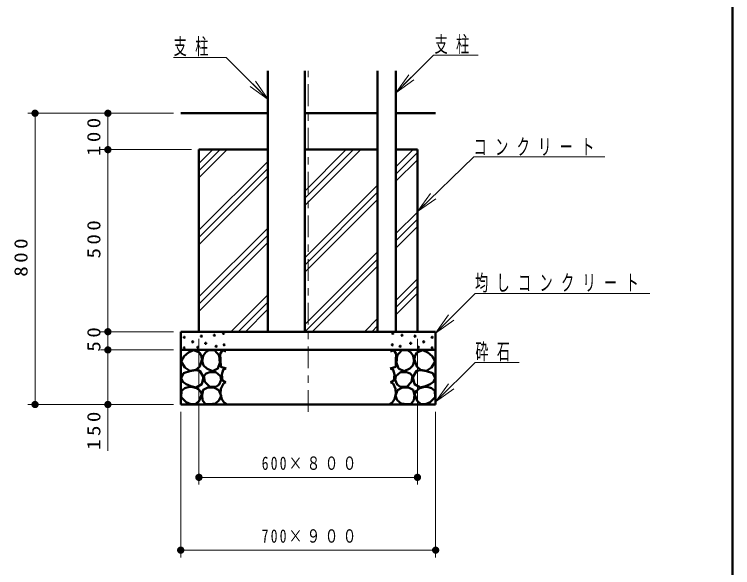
# Model space of a CAD drawing. Units: millimetres on the paper, with parts at other scales. Extents: x -385 to 0, y -594 to 267.
# Drawn here: x -98.6 to 0, y -530 to -454 of the extents above; entities that cross this region are included whole.
import ezdxf

# ---------------------------------------------------------------- set-up
doc = ezdxf.new("R2010")
doc.units = ezdxf.units.MM
doc.linetypes.add('USER2', pattern=[6, 3, -1, 1, -1])
doc.layers.add('LY_1', color=140, linetype='Continuous', lineweight=50)
doc.styles.add('ＭＳ ゴシック', font='')
doc.styles.get('ＭＳ ゴシック').set_extended_font_data('MS Gothic')

# ---------------------------------------------------------------- blocks, each defined once
blk = doc.blocks.new('filled_dot')
at = {"color": 0, "linetype": 'Continuous', "lineweight": -2, "const_width": 1.25}
blk.add_lwpolyline([(-0.625, 0, 1), (0.625, 0, 1)], format="xyb", close=True, dxfattribs=at)

msp = doc.modelspace()

# ---------------------------------------------------------------- linework, layer by layer
at = {"layer": 'LY_1', "color": 7}
for p, q in [((0, -594), (0, -327)), ((-63.811, -467.607), (-75.771, -467.607)), ((-58.731, -467.607), (-48.741, -467.607)), ((-46.241, -467.607), (-40.771, -467.607))]:
    msp.add_line(p, q, dxfattribs=at)
at = {"layer": 'LY_1', "color": 7, "lineweight": 13}
for p, q in [((-76.741, -459.932), (-69.525, -459.932)), ((-63.76, -465.697), (-69.525, -459.932)), ((-46.241, -464.793), (-41.07, -459.621)), ((-41.07, -459.621), (-34.921, -459.621)), ((-46.241, -464.793), (-44.474, -462.318)), ((-65.528, -463.222), (-63.76, -465.697)), ((-46.241, -464.793), (-44.12, -462.671)), ((-43.767, -463.025), (-46.241, -464.793)), ((-63.76, -465.697), (-66.235, -463.93)), ((-63.76, -465.697), (-65.881, -463.576)), ((-86.771, -467.607), (-96.771, -467.607)), ((-95.771, -507.607), (-95.771, -467.607)), ((-76.771, -467.607), (-86.771, -467.607)), ((-85.771, -472.607), (-85.771, -467.607)), ((-74.271, -472.607), (-86.771, -472.607)), ((-85.771, -497.607), (-85.771, -472.607)), ((-73.271, -474.512), (-71.366, -472.607)), ((-73.271, -475.502), (-70.376, -472.607)), ((-73.271, -476.492), (-69.386, -472.607)), ((-58.731, -478.3), (-53.038, -472.607)), ((-58.731, -479.29), (-52.048, -472.607)), ((-58.731, -480.28), (-51.058, -472.607)), ((-46.241, -474.974), (-43.874, -472.607)), ((-46.241, -475.964), (-43.271, -472.994)), ((-73.271, -483.676), (-63.811, -474.216)), ((-46.241, -476.954), (-43.271, -473.984)), ((-43.271, -481.093), (-35.547, -473.597)), ((-35.547, -473.597), (-17.547, -473.597)), ((-73.271, -484.666), (-63.811, -475.206)), ((-73.271, -485.656), (-63.811, -476.196)), ((-58.731, -487.464), (-48.741, -477.474)), ((-58.731, -488.454), (-48.741, -478.464)), ((-43.271, -481.093), (-41.467, -478.645)), ((-43.271, -481.093), (-41.119, -479.004)), ((-58.731, -489.444), (-48.741, -479.454)), ((-40.77, -479.363), (-43.271, -481.093)), ((-46.241, -484.139), (-43.271, -481.169)), ((-46.241, -485.129), (-43.271, -482.159)), ((-46.241, -486.118), (-43.271, -483.148)), ((-73.271, -492.84), (-63.811, -483.38)), ((-73.271, -493.83), (-63.811, -484.37)), ((-73.271, -494.82), (-63.811, -485.36)), ((-58.731, -496.629), (-48.741, -486.639)), ((-58.719, -497.607), (-48.741, -487.629)), ((-57.73, -497.607), (-48.741, -488.618)), ((-46.241, -493.303), (-43.271, -490.333)), ((-46.241, -494.293), (-43.271, -491.323)), ((-68.874, -497.607), (-63.811, -492.544)), ((-46.241, -495.283), (-43.271, -492.313)), ((-40.771, -497.787), (-35.362, -492.378)), ((-35.362, -492.378), (-11.362, -492.378)), ((-67.884, -497.607), (-63.811, -493.534)), ((-66.894, -497.607), (-63.811, -494.524)), ((-50.545, -497.607), (-48.741, -495.803)), ((-40.771, -497.787), (-39.004, -495.312)), ((-40.771, -497.787), (-38.65, -495.666)), ((-49.555, -497.607), (-48.741, -496.793)), ((-38.297, -496.019), (-40.771, -497.787)), ((-76.771, -497.607), (-86.771, -497.607)), ((-85.771, -500.107), (-85.771, -497.607)), ((-73.271, -498.607), (-73.271, -518.607)), ((-43.271, -498.607), (-43.271, -518.607)), ((-76.771, -500.107), (-86.771, -500.107)), ((-85.771, -513.976), (-85.771, -500.107)), ((-40.771, -507.223), (-35.362, -501.814)), ((-35.362, -501.814), (-29.318, -501.814)), ((-40.771, -507.223), (-39.004, -504.748)), ((-40.771, -507.223), (-38.65, -505.102)), ((-38.297, -505.455), (-40.771, -507.223)), ((-86.771, -507.607), (-96.771, -507.607)), ((-76.771, -507.607), (-86.771, -507.607)), ((-75.771, -508.607), (-75.771, -528.607)), ((-40.771, -508.607), (-40.771, -528.607)), ((-43.271, -517.607), (-73.271, -517.607)), ((-40.771, -527.607), (-75.771, -527.607))]:
    msp.add_line(p, q, dxfattribs=at)
at = {"layer": 'LY_1'}
for p, q in [((-63.811, -461.8), (-63.811, -497.607)), ((-58.731, -461.8), (-58.731, -497.607)), ((-48.741, -461.8), (-48.741, -497.607)), ((-46.241, -461.8), (-46.241, -497.607)), ((-73.271, -472.607), (-73.271, -497.607)), ((-73.271, -472.607), (-63.811, -472.607)), ((-58.731, -472.607), (-48.741, -472.607)), ((-43.271, -472.607), (-46.241, -472.607)), ((-43.271, -472.607), (-43.271, -497.607)), ((-75.771, -497.607), (-75.771, -507.607)), ((-40.771, -497.607), (-75.771, -497.607)), ((-40.771, -497.607), (-40.771, -507.607)), ((-40.771, -500.107), (-75.771, -500.107)), ((-40.771, -507.607), (-75.771, -507.607))]:
    msp.add_line(p, q, dxfattribs=at)
at = {"layer": 'LY_1', "color": 7, "linetype": 'USER2', "lineweight": 13}
msp.add_line((-58.271, -508.63), (-58.271, -461.8), dxfattribs=at)
at = {"layer": 'LY_1'}
for points in [[(-74.526, -502.966), (-75.196, -502.513), (-75.721, -501.698), (-75.305, -500.974), (-74.707, -500.467), (-74.019, -500.141), (-73.204, -500.485), (-72.934, -500.947), (-72.86, -501.481), (-73.168, -502.405), (-73.693, -502.839)], [(-71.427, -503.024), (-72.204, -502.679), (-72.623, -502.227), (-72.829, -501.666), (-72.678, -500.911), (-72.368, -500.454), (-71.923, -500.156), (-71.082, -500.199), (-70.5, -500.889), (-70.413, -501.86), (-70.672, -502.679)], [(-45.116, -503.024), (-44.339, -502.679), (-43.92, -502.227), (-43.714, -501.666), (-43.865, -500.911), (-44.175, -500.454), (-44.62, -500.156), (-45.461, -500.199), (-46.043, -500.889), (-46.13, -501.86), (-45.871, -502.679)], [(-42.017, -502.966), (-41.347, -502.513), (-40.822, -501.698), (-41.238, -500.974), (-41.836, -500.467), (-42.524, -500.141), (-43.339, -500.485), (-43.609, -500.947), (-43.683, -501.481), (-43.375, -502.405), (-42.85, -502.839)], [(-74.381, -505.103), (-75.015, -504.831), (-75.486, -504.471), (-75.721, -503.998), (-75.377, -503.31), (-74.508, -503.02), (-73.774, -502.885), (-73.131, -502.984), (-72.642, -503.835), (-72.86, -504.795), (-73.639, -505.248)], [(-42.162, -505.103), (-41.528, -504.831), (-41.057, -504.471), (-40.822, -503.998), (-41.166, -503.31), (-42.035, -503.02), (-42.769, -502.885), (-43.412, -502.984), (-43.901, -503.835), (-43.683, -504.795), (-42.904, -505.248)], [(-71.794, -505.181), (-72.441, -504.47), (-72.613, -503.715), (-72.294, -503.359), (-71.772, -503.154), (-70.952, -503.154), (-70.305, -503.715), (-70.198, -504.211), (-70.478, -504.836), (-70.866, -505.138)], [(-44.749, -505.181), (-44.102, -504.47), (-43.93, -503.715), (-44.249, -503.359), (-44.771, -503.154), (-45.591, -503.154), (-46.238, -503.715), (-46.345, -504.211), (-46.065, -504.836), (-45.677, -505.138)], [(-74.399, -507.548), (-75.015, -507.294), (-75.721, -506.588), (-75.649, -505.737), (-75.207, -505.356), (-74.616, -505.194), (-74.1, -505.208), (-73.602, -505.375), (-73.118, -505.714), (-72.86, -506.171), (-73.24, -507.095), (-73.711, -507.53)], [(-72.851, -506.26), (-72.678, -505.57), (-72.031, -505.289), (-71.233, -505.246), (-70.543, -505.634), (-70.241, -506.432), (-70.5, -506.993), (-71.017, -507.468), (-71.837, -507.576), (-72.419, -507.532), (-72.791, -507.001)], [(-43.692, -506.26), (-43.865, -505.57), (-44.512, -505.289), (-45.31, -505.246), (-46, -505.634), (-46.302, -506.432), (-46.043, -506.993), (-45.526, -507.468), (-44.706, -507.576), (-44.124, -507.532), (-43.752, -507.001)], [(-42.144, -507.548), (-41.528, -507.294), (-40.822, -506.588), (-40.894, -505.737), (-41.336, -505.356), (-41.927, -505.194), (-42.443, -505.208), (-42.941, -505.375), (-43.425, -505.714), (-43.683, -506.171), (-43.303, -507.095), (-42.832, -507.53)]]:
    msp.add_lwpolyline(points, close=True, dxfattribs=at)
for points in [[(-69.558, -500.322), (-70.029, -500.159), (-70.355, -500.666), (-70.318, -501.481), (-70.282, -502.423), (-69.54, -502.64)], [(-46.985, -500.322), (-46.514, -500.159), (-46.188, -500.666), (-46.225, -501.481), (-46.261, -502.423), (-47.003, -502.64)], [(-69.558, -502.658), (-69.956, -502.839), (-70.137, -503.491), (-70.029, -504.306), (-69.576, -504.524)], [(-46.985, -502.658), (-46.587, -502.839), (-46.406, -503.491), (-46.514, -504.306), (-46.967, -504.524)], [(-69.558, -504.524), (-69.92, -504.741), (-70.264, -505.429), (-70.3, -506.153), (-70.119, -506.878), (-69.866, -507.276), (-69.521, -507.512)], [(-46.985, -504.524), (-46.623, -504.741), (-46.279, -505.429), (-46.243, -506.153), (-46.424, -506.878), (-46.677, -507.276), (-47.021, -507.512)]]:
    msp.add_lwpolyline(points, dxfattribs=at)
for centre in [(-69.893, -497.833), (-46.65, -497.833), (-75.287, -498.375), (-74.126, -498.995), (-72.938, -498.221), (-71.157, -498.091), (-45.386, -498.091), (-43.605, -498.221), (-42.417, -498.995), (-41.256, -498.375), (-75.287, -499.821), (-73.429, -499.743), (-72.345, -499.201), (-70.899, -499.614), (-69.815, -499.408), (-46.728, -499.408), (-45.644, -499.614), (-44.198, -499.201), (-43.114, -499.743), (-41.256, -499.821)]:
    msp.add_circle(centre, 0.0774, dxfattribs=at)

# ---------------------------------------------------------------- block references
at = {"layer": 'LY_1', "color": 7, "lineweight": 13, "xscale": 0.4, "yscale": 0.4}
for p, rotation in [((-95.771, -467.607), 270), ((-85.771, -467.607), 270), ((-85.771, -472.607), 270), ((-85.771, -472.607), 90), ((-85.771, -497.607), 270), ((-85.771, -497.607), 90), ((-85.771, -500.107), 270), ((-85.771, -500.107), 90), ((-95.771, -507.607), 90), ((-85.771, -507.607), 90), ((-43.271, -517.607), 180), ((-40.771, -527.607), 180)]:
    msp.add_blockref('filled_dot', p, dxfattribs=dict(at, rotation=rotation))
for p in [(-73.271, -517.607), (-75.771, -527.607)]:
    msp.add_blockref('filled_dot', p, dxfattribs=at)

# ---------------------------------------------------------------- texts
at = {"layer": 'LY_1', "color": 7, "style": 'ＭＳ ゴシック'}
for s, insert, char_height, attachment_point in [('\\T1.64;\\W0.6;支柱', (-76.741, -459.782), 2.199, 7), ('\\T1.64;\\W0.6;支柱', (-40.921, -459.471), 2.199, 7), ('\\T1.64;\\W0.6;コンクリート', (-35.547, -473.447), 2.199, 7), ('\\T1.64;\\W0.6;均しコンクリート', (-35.362, -492.228), 2.199, 7), ('\\T1.64;\\W0.6;砕石', (-35.318, -501.664), 2.199, 7), ('\\T1.32;\\W0.75;600×８００', (-57.855, -516.607), 1.833, 8), ('\\T1.32;\\W0.75;700×９００', (-57.855, -526.607), 1.833, 8)]:
    msp.add_mtext(s, dxfattribs=dict(at, insert=insert, char_height=char_height, attachment_point=attachment_point))
at = {"layer": 'LY_1', "color": 7, "char_height": 1.833, "attachment_point": 8, "rotation": 90, "style": 'ＭＳ ゴシック'}
for s, insert in [('\\T1.33;\\W1.15;100', (-86.771, -470.624)), ('\\T1.33;\\W1.15;500', (-86.771, -484.69)), ('\\T1.33;\\W1.15;800', (-96.771, -487.19)), ('\\T1.34;\\W1.15;50', (-86.771, -498.429)), ('\\T1.33;\\W1.15;150', (-86.771, -510.976))]:
    msp.add_mtext(s, dxfattribs=dict(at, insert=insert))

doc.saveas('drawing.dxf')
